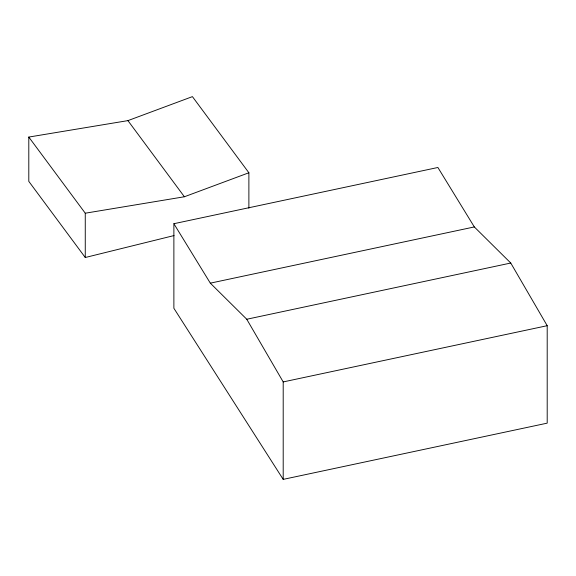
<?xml version="1.0" encoding="UTF-8"?>
<svg xmlns="http://www.w3.org/2000/svg" width="576" height="576" viewBox="0 0 576 576"><rect width="100%" height="100%" fill="white"/><g stroke="black" fill="none" stroke-linecap="round" stroke-linejoin="round"><path stroke-width="0.86" d="M174.038 235.562L85.262 257.508L28.8 181.368L28.8 137.066L127.93 120.622L192.42 96.624L248.882 172.764L248.882 208.202M28.8 137.066L85.262 213.206L184.392 196.762L248.882 172.764M173.88 223.711L437.89 167.486L474.322 226.937L510.761 263.03L547.2 325.699L547.2 423.151L283.198 479.376L173.88 308.275L173.88 223.711L210.319 283.154L246.758 319.248L283.198 381.924L283.198 479.376M210.319 283.154L474.322 226.937M246.758 319.248L510.761 263.03M283.198 381.924L547.2 325.699M127.93 120.622L184.392 196.762M85.262 213.206L85.262 257.508"/></g></svg>
